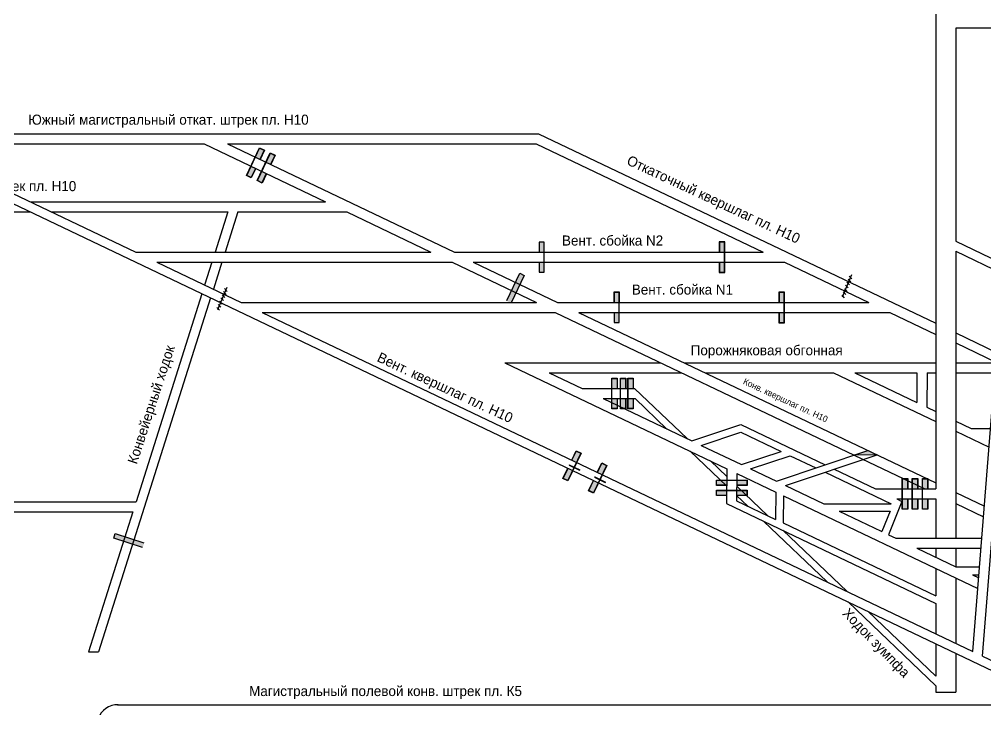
# Model space of a CAD drawing. Header units: millimetres. Extents: x -1214 to 307, y -473 to 386.
# Drawn here: x -917.2 to -532.7, y -194.3 to 80.4 of the extents above; entities that cross this region are included whole.
import ezdxf

# ---------------------------------------------------------------- set-up
doc = ezdxf.new("R2010")
doc.units = ezdxf.units.MM
doc.layers.add('Двери', color=7, linetype='Continuous')
doc.layers.add('Перемычки', color=7, linetype='Continuous')

msp = doc.modelspace()

# ---------------------------------------------------------------- hatches: boundary and pattern name
msp.add_hatch(color=256).paths.add_polyline_path([(-579.51, -91.21), (-584.97, -93.03), (-575.9, -92.93)])
at = {"layer": 'Двери'}
h = msp.add_hatch(color=256, dxfattribs=at)
h.paths.add_polyline_path([(-821.38, 24.59), (-819.62, 28.29), (-821.6, 29.24), (-823.37, 25.54), (-823.28, 25.49), (-821.55, 29.1), (-819.75, 28.24), (-821.47, 24.63)])
h.paths.add_polyline_path([(-825, 21.88), (-823.28, 25.49), (-823.37, 25.54), (-825.09, 21.93)])
h.paths.add_polyline_path([(-824.87, 17.28), (-823.1, 20.98), (-823.19, 21.02), (-824.92, 17.41), (-826.72, 18.27), (-825, 21.88), (-825.09, 21.93), (-826.85, 18.23)])
h = msp.add_hatch(color=3, dxfattribs=at)
h.paths.add_polyline_path([(-819.75, 28.24), (-821.55, 29.1), (-823.28, 25.49), (-821.47, 24.63)])
h.paths.add_polyline_path([(-826.72, 18.27), (-824.92, 17.41), (-823.19, 21.02), (-825, 21.88)])
h = msp.add_hatch(color=256, dxfattribs=at)
h.paths.add_polyline_path([(-817.1, 22.55), (-815.34, 26.25), (-817.32, 27.19), (-819.09, 23.49), (-819, 23.45), (-817.28, 27.06), (-815.47, 26.2), (-817.19, 22.59)])
h.paths.add_polyline_path([(-820.72, 19.84), (-819, 23.45), (-819.09, 23.49), (-820.81, 19.88)])
h.paths.add_polyline_path([(-820.59, 15.24), (-818.82, 18.94), (-818.91, 18.98), (-820.64, 15.37), (-822.44, 16.23), (-820.72, 19.84), (-820.81, 19.88), (-822.58, 16.18)])
h = msp.add_hatch(color=3, dxfattribs=at)
h.paths.add_polyline_path([(-815.47, 26.2), (-817.28, 27.06), (-819, 23.45), (-817.19, 22.59)])
h.paths.add_polyline_path([(-822.44, 16.23), (-820.64, 15.37), (-818.91, 18.98), (-820.72, 19.84)])
h = msp.add_hatch(color=256, dxfattribs=at)
h.paths.add_polyline_path([(-710.43, -12.29), (-710.43, -8.19), (-708.23, -8.19), (-708.23, -12.29), (-708.33, -12.29), (-708.33, -8.29), (-710.33, -8.29), (-710.33, -12.29)])
h.paths.add_polyline_path([(-708.33, -16.29), (-708.33, -12.29), (-708.23, -12.29), (-708.23, -16.29)])
h.paths.add_polyline_path([(-710.43, -20.39), (-710.43, -16.29), (-710.33, -16.29), (-710.33, -20.29), (-708.33, -20.29), (-708.33, -16.29), (-708.23, -16.29), (-708.23, -20.39)])
h = msp.add_hatch(color=3, dxfattribs=at)
h.paths.add_polyline_path([(-710.33, -8.29), (-708.33, -8.29), (-708.33, -12.29), (-710.33, -12.29)])
h.paths.add_polyline_path([(-708.33, -20.29), (-710.33, -20.29), (-710.33, -16.29), (-708.33, -16.29)])
h = msp.add_hatch(color=256, dxfattribs=at)
h.paths.add_polyline_path([(-638.72, -12.29), (-638.72, -8.19), (-636.52, -8.19), (-636.52, -12.29), (-636.62, -12.29), (-636.62, -8.29), (-638.62, -8.29), (-638.62, -12.29)])
h.paths.add_polyline_path([(-636.62, -16.29), (-636.62, -12.29), (-636.52, -12.29), (-636.52, -16.29)])
h.paths.add_polyline_path([(-638.72, -20.39), (-638.72, -16.29), (-638.62, -16.29), (-638.62, -20.29), (-636.62, -20.29), (-636.62, -16.29), (-636.52, -16.29), (-636.52, -20.39)])
h = msp.add_hatch(color=3, dxfattribs=at)
h.paths.add_polyline_path([(-638.62, -8.29), (-636.62, -8.29), (-636.62, -12.29), (-638.62, -12.29)])
h.paths.add_polyline_path([(-636.62, -20.29), (-638.62, -20.29), (-638.62, -16.29), (-636.62, -16.29)])
h = msp.add_hatch(color=256, dxfattribs=at)
h.paths.add_polyline_path([(-680.6, -32.3), (-680.6, -28.2), (-678.4, -28.2), (-678.4, -32.3), (-678.5, -32.3), (-678.5, -28.3), (-680.5, -28.3), (-680.5, -32.3)])
h.paths.add_polyline_path([(-678.5, -36.3), (-678.5, -32.3), (-678.4, -32.3), (-678.4, -36.3)])
h.paths.add_polyline_path([(-680.6, -40.4), (-680.6, -36.3), (-680.5, -36.3), (-680.5, -40.3), (-678.5, -40.3), (-678.5, -36.3), (-678.4, -36.3), (-678.4, -40.4)])
h = msp.add_hatch(color=3, dxfattribs=at)
h.paths.add_polyline_path([(-680.5, -28.3), (-678.5, -28.3), (-678.5, -32.3), (-680.5, -32.3)])
h.paths.add_polyline_path([(-678.5, -40.3), (-680.5, -40.3), (-680.5, -36.3), (-678.5, -36.3)])
h = msp.add_hatch(color=256, dxfattribs=at)
h.paths.add_polyline_path([(-614.93, -32.31), (-614.93, -28.21), (-612.73, -28.21), (-612.73, -32.31), (-612.83, -32.31), (-612.83, -28.31), (-614.83, -28.31), (-614.83, -32.31)])
h.paths.add_polyline_path([(-612.83, -36.31), (-612.83, -32.31), (-612.73, -32.31), (-612.73, -36.31)])
h.paths.add_polyline_path([(-614.93, -40.41), (-614.93, -36.31), (-614.83, -36.31), (-614.83, -40.31), (-612.83, -40.31), (-612.83, -36.31), (-612.73, -36.31), (-612.73, -40.41)])
h = msp.add_hatch(color=3, dxfattribs=at)
h.paths.add_polyline_path([(-614.83, -28.31), (-612.83, -28.31), (-612.83, -32.31), (-614.83, -32.31)])
h.paths.add_polyline_path([(-612.83, -40.31), (-614.83, -40.31), (-614.83, -36.31), (-612.83, -36.31)])
h = msp.add_hatch(color=256, dxfattribs=at)
h.paths.add_polyline_path([(-679.26, -66.53), (-679.26, -62.43), (-681.46, -62.43), (-681.46, -66.53), (-681.36, -66.53), (-681.36, -62.53), (-679.36, -62.53), (-679.36, -66.53)])
h.paths.add_polyline_path([(-681.36, -70.53), (-681.36, -66.53), (-681.46, -66.53), (-681.46, -70.53)])
h.paths.add_polyline_path([(-679.26, -74.63), (-679.26, -70.53), (-679.36, -70.53), (-679.36, -74.53), (-681.36, -74.53), (-681.36, -70.53), (-681.46, -70.53), (-681.46, -74.63)])
h = msp.add_hatch(color=3, dxfattribs=at)
h.paths.add_polyline_path([(-679.36, -62.53), (-681.36, -62.53), (-681.36, -66.53), (-679.36, -66.53)])
h.paths.add_polyline_path([(-681.36, -74.53), (-679.36, -74.53), (-679.36, -70.53), (-681.36, -70.53)])
h = msp.add_hatch(color=256, dxfattribs=at)
h.paths.add_polyline_path([(-675.83, -66.53), (-675.83, -62.43), (-678.03, -62.43), (-678.03, -66.53), (-677.93, -66.53), (-677.93, -62.53), (-675.93, -62.53), (-675.93, -66.53)])
h.paths.add_polyline_path([(-677.93, -70.53), (-677.93, -66.53), (-678.03, -66.53), (-678.03, -70.53)])
h.paths.add_polyline_path([(-675.83, -74.63), (-675.83, -70.53), (-675.93, -70.53), (-675.93, -74.53), (-677.93, -74.53), (-677.93, -70.53), (-678.03, -70.53), (-678.03, -74.63)])
h = msp.add_hatch(color=3, dxfattribs=at)
h.paths.add_polyline_path([(-675.93, -62.53), (-677.93, -62.53), (-677.93, -66.53), (-675.93, -66.53)])
h.paths.add_polyline_path([(-677.93, -74.53), (-675.93, -74.53), (-675.93, -70.53), (-677.93, -70.53)])
h = msp.add_hatch(color=256, dxfattribs=at)
h.paths.add_polyline_path([(-672.89, -66.53), (-672.89, -62.43), (-675.09, -62.43), (-675.09, -66.53), (-674.99, -66.53), (-674.99, -62.53), (-672.99, -62.53), (-672.99, -66.53)])
h.paths.add_polyline_path([(-674.99, -70.53), (-674.99, -66.53), (-675.09, -66.53), (-675.09, -70.53)])
h.paths.add_polyline_path([(-672.89, -74.63), (-672.89, -70.53), (-672.99, -70.53), (-672.99, -74.53), (-674.99, -74.53), (-674.99, -70.53), (-675.09, -70.53), (-675.09, -74.63)])
h = msp.add_hatch(color=3, dxfattribs=at)
h.paths.add_polyline_path([(-672.99, -62.53), (-674.99, -62.53), (-674.99, -66.53), (-672.99, -66.53)])
h.paths.add_polyline_path([(-674.99, -74.53), (-672.99, -74.53), (-672.99, -70.53), (-674.99, -70.53)])
h = msp.add_hatch(color=256, dxfattribs=at)
h.paths.add_polyline_path([(-699.11, -98.6), (-700.87, -102.3), (-698.88, -103.25), (-697.13, -99.54), (-697.22, -99.5), (-698.93, -103.11), (-700.74, -102.26), (-699.02, -98.64)])
h.paths.add_polyline_path([(-695.5, -95.89), (-697.22, -99.5), (-697.13, -99.54), (-695.41, -95.93)])
h.paths.add_polyline_path([(-695.64, -91.28), (-697.4, -94.99), (-697.31, -95.03), (-695.59, -91.42), (-693.79, -92.27), (-695.5, -95.89), (-695.41, -95.93), (-693.65, -92.23)])
h = msp.add_hatch(color=3, dxfattribs=at)
h.paths.add_polyline_path([(-700.74, -102.26), (-698.93, -103.11), (-697.22, -99.5), (-699.02, -98.64)])
h.paths.add_polyline_path([(-693.79, -92.27), (-695.59, -91.42), (-697.31, -95.03), (-695.5, -95.89)])
h = msp.add_hatch(color=256, dxfattribs=at)
h.paths.add_polyline_path([(-688.93, -103.45), (-690.69, -107.16), (-688.71, -108.1), (-686.95, -104.4), (-687.04, -104.35), (-688.75, -107.97), (-690.56, -107.11), (-688.84, -103.5)])
h.paths.add_polyline_path([(-685.32, -100.74), (-687.04, -104.35), (-686.95, -104.4), (-685.23, -100.78)])
h.paths.add_polyline_path([(-685.46, -96.14), (-687.22, -99.84), (-687.13, -99.88), (-685.41, -96.27), (-683.61, -97.13), (-685.32, -100.74), (-685.23, -100.78), (-683.47, -97.08)])
h = msp.add_hatch(color=3, dxfattribs=at)
h.paths.add_polyline_path([(-690.56, -107.11), (-688.75, -107.97), (-687.04, -104.35), (-688.84, -103.5)])
h.paths.add_polyline_path([(-683.61, -97.13), (-685.41, -96.27), (-687.13, -99.88), (-685.32, -100.74)])
h = msp.add_hatch(color=256, dxfattribs=at)
h.paths.add_polyline_path([(-631.73, -105.13), (-627.63, -105.13), (-627.63, -102.93), (-631.73, -102.93), (-631.73, -103.03), (-627.73, -103.03), (-627.73, -105.03), (-631.73, -105.03)])
h.paths.add_polyline_path([(-635.73, -103.03), (-631.73, -103.03), (-631.73, -102.93), (-635.73, -102.93)])
h.paths.add_polyline_path([(-639.83, -105.13), (-635.73, -105.13), (-635.73, -105.03), (-639.73, -105.03), (-639.73, -103.03), (-635.73, -103.03), (-635.73, -102.93), (-639.83, -102.93)])
h = msp.add_hatch(color=3, dxfattribs=at)
h.paths.add_polyline_path([(-627.73, -105.03), (-627.73, -103.03), (-631.73, -103.03), (-631.73, -105.03)])
h.paths.add_polyline_path([(-639.73, -103.03), (-639.73, -105.03), (-635.73, -105.03), (-635.73, -103.03)])
h = msp.add_hatch(color=256, dxfattribs=at)
h.paths.add_polyline_path([(-563.66, -106.45), (-563.66, -102.35), (-565.86, -102.35), (-565.86, -106.45), (-565.76, -106.45), (-565.76, -102.45), (-563.76, -102.45), (-563.76, -106.45)])
h.paths.add_polyline_path([(-565.76, -110.45), (-565.76, -106.45), (-565.86, -106.45), (-565.86, -110.45)])
h.paths.add_polyline_path([(-563.66, -114.55), (-563.66, -110.45), (-563.76, -110.45), (-563.76, -114.45), (-565.76, -114.45), (-565.76, -110.45), (-565.86, -110.45), (-565.86, -114.55)])
h = msp.add_hatch(color=3, dxfattribs=at)
h.paths.add_polyline_path([(-563.76, -102.45), (-565.76, -102.45), (-565.76, -106.45), (-563.76, -106.45)])
h.paths.add_polyline_path([(-565.76, -114.45), (-563.76, -114.45), (-563.76, -110.45), (-565.76, -110.45)])
h = msp.add_hatch(color=256, dxfattribs=at)
h.paths.add_polyline_path([(-559.66, -106.45), (-559.66, -102.35), (-561.86, -102.35), (-561.86, -106.45), (-561.76, -106.45), (-561.76, -102.45), (-559.76, -102.45), (-559.76, -106.45)])
h.paths.add_polyline_path([(-561.76, -110.45), (-561.76, -106.45), (-561.86, -106.45), (-561.86, -110.45)])
h.paths.add_polyline_path([(-559.66, -114.55), (-559.66, -110.45), (-559.76, -110.45), (-559.76, -114.45), (-561.76, -114.45), (-561.76, -110.45), (-561.86, -110.45), (-561.86, -114.55)])
h = msp.add_hatch(color=3, dxfattribs=at)
h.paths.add_polyline_path([(-559.76, -102.45), (-561.76, -102.45), (-561.76, -106.45), (-559.76, -106.45)])
h.paths.add_polyline_path([(-561.76, -114.45), (-559.76, -114.45), (-559.76, -110.45), (-561.76, -110.45)])
h = msp.add_hatch(color=256, dxfattribs=at)
h.paths.add_polyline_path([(-555.66, -106.45), (-555.66, -102.35), (-557.86, -102.35), (-557.86, -106.45), (-557.76, -106.45), (-557.76, -102.45), (-555.76, -102.45), (-555.76, -106.45)])
h.paths.add_polyline_path([(-557.76, -110.45), (-557.76, -106.45), (-557.86, -106.45), (-557.86, -110.45)])
h.paths.add_polyline_path([(-555.66, -114.55), (-555.66, -110.45), (-555.76, -110.45), (-555.76, -114.45), (-557.76, -114.45), (-557.76, -110.45), (-557.86, -110.45), (-557.86, -114.55)])
h = msp.add_hatch(color=3, dxfattribs=at)
h.paths.add_polyline_path([(-555.76, -102.45), (-557.76, -102.45), (-557.76, -106.45), (-555.76, -106.45)])
h.paths.add_polyline_path([(-557.76, -114.45), (-555.76, -114.45), (-555.76, -110.45), (-557.76, -110.45)])
h = msp.add_hatch(color=256, dxfattribs=at)
h.paths.add_polyline_path([(-631.73, -109.13), (-627.63, -109.13), (-627.63, -106.93), (-631.73, -106.93), (-631.73, -107.03), (-627.73, -107.03), (-627.73, -109.03), (-631.73, -109.03)])
h.paths.add_polyline_path([(-635.73, -107.03), (-631.73, -107.03), (-631.73, -106.93), (-635.73, -106.93)])
h.paths.add_polyline_path([(-639.83, -109.13), (-635.73, -109.13), (-635.73, -109.03), (-639.73, -109.03), (-639.73, -107.03), (-635.73, -107.03), (-635.73, -106.93), (-639.83, -106.93)])
h = msp.add_hatch(color=3, dxfattribs=at)
h.paths.add_polyline_path([(-627.73, -109.03), (-627.73, -107.03), (-631.73, -107.03), (-631.73, -109.03)])
h.paths.add_polyline_path([(-639.73, -107.03), (-639.73, -109.03), (-635.73, -109.03), (-635.73, -107.03)])
at = {"layer": 'Перемычки'}
h = msp.add_hatch(color=256, dxfattribs=at)
h.paths.add_polyline_path([(-718.12, -20.56), (-719.89, -24.26), (-719.8, -24.3), (-718.07, -20.69), (-716.27, -21.55), (-717.99, -25.16), (-717.9, -25.21), (-716.14, -21.51)])
h.paths.add_polyline_path([(-719.8, -24.3), (-719.89, -24.26), (-723.37, -31.57), (-721.39, -32.52), (-717.9, -25.21), (-717.99, -25.16), (-721.44, -32.38), (-723.24, -31.52)])
h = msp.add_hatch(color=3, dxfattribs=at)
h.paths.add_polyline_path([(-716.27, -21.55), (-718.07, -20.69), (-719.8, -24.3), (-717.99, -25.16)])
h.paths.add_polyline_path([(-721.52, -27.91), (-719.71, -28.77), (-717.99, -25.16), (-719.8, -24.3)])
h.paths.add_polyline_path([(-721.52, -27.91), (-723.24, -31.52), (-721.44, -32.38), (-719.71, -28.77)])
h = msp.add_hatch(color=256, dxfattribs=at)
h.paths.add_polyline_path([(-879.75, -126.09), (-875.85, -127.37), (-875.82, -127.28), (-879.62, -126.03), (-879, -124.13), (-875.2, -125.38), (-875.17, -125.28), (-879.06, -124)])
h.paths.add_polyline_path([(-875.82, -127.28), (-875.85, -127.37), (-868.16, -129.9), (-867.47, -127.81), (-875.17, -125.28), (-875.2, -125.38), (-867.6, -127.87), (-868.22, -129.77)])
h = msp.add_hatch(color=3, dxfattribs=at)
h.paths.add_polyline_path([(-879, -124.13), (-879.62, -126.03), (-875.82, -127.28), (-875.2, -125.38)])
h.paths.add_polyline_path([(-872.02, -128.52), (-871.4, -126.62), (-875.2, -125.38), (-875.82, -127.28)])
h.paths.add_polyline_path([(-872.02, -128.52), (-868.22, -129.77), (-867.6, -127.87), (-871.4, -126.62)])

# ---------------------------------------------------------------- linework, layer by layer
for p, q in [((-552.56, 287.32), (-552.56, -106.45)), ((-377.34, 76.89), (-544.56, 76.89)), ((-544.56, 76.89), (-544.56, -7.94)), ((-1038.61, 67.75), (-870.83, -12.27)), ((-1038.61, 63.75), (-517.19, -184.93)), ((-969.49, 34.78), (-710.58, 34.78)), ((-710.58, 34.78), (-552.56, -40.58)), ((-961.11, 30.78), (-843.68, 30.78)), ((-843.68, 30.78), (-795.32, 7.72)), ((-834.39, 30.78), (-744.08, -12.29)), ((-834.39, 30.78), (-711.48, 30.78)), ((-711.48, 30.78), (-621.15, -12.3)), ((-912.77, 7.73), (-795.32, 7.72)), ((-1144.61, 3.75), (-912.77, 3.73)), ((-904.38, 3.73), (-834.24, 3.72)), ((-834.24, 3.72), (-839.3, -12.28)), ((-830.24, 3.72), (-835.3, -12.28)), ((-830.24, 3.72), (-811.66, 3.72)), ((-811.66, 3.72), (-786.93, 3.72)), ((-786.93, 3.72), (-753.38, -12.29)), ((-544.56, -7.94), (-435.08, -60.15)), ((-870.83, -12.27), (-807.91, -12.28)), ((-807.91, -12.28), (-753.38, -12.29)), ((-744.08, -12.29), (-621.15, -12.3)), ((-544.56, -11.94), (-525.83, -20.87)), ((-544.56, -11.94), (-544.56, -126.06)), ((-862.44, -16.27), (-799.52, -16.28)), ((-862.44, -16.27), (-828.88, -32.28)), ((-840.57, -16.28), (-843.44, -25.34)), ((-836.57, -16.28), (-839.96, -26.99)), ((-799.52, -16.28), (-744.99, -16.29)), ((-744.99, -16.29), (-711.43, -32.29)), ((-736.6, -16.29), (-703.04, -32.29)), ((-736.6, -16.29), (-612.76, -16.31)), ((-612.76, -16.31), (-579.2, -32.31)), ((-586.03, -21.29), (-589.75, -30.19)), ((-587.41, -22.99), (-586.36, -24.09)), ((-586.98, -21.79), (-585.93, -22.89)), ((-537.78, -171.11), (-525.83, -20.87)), ((-533.92, -172.95), (-521.97, -22.71)), ((-834.6, -26.29), (-838.32, -35.18)), ((-835.56, -26.78), (-834.51, -27.88)), ((-588.9, -26.8), (-587.85, -27.9)), ((-588.4, -25.42), (-587.34, -26.52)), ((-587.86, -24.19), (-586.81, -25.29)), ((-841.06, -30.47), (-885.61, -171.31)), ((-844.53, -28.81), (-870.71, -111.56)), ((-836.97, -30.41), (-835.92, -31.51)), ((-836.44, -29.18), (-835.38, -30.28)), ((-835.98, -27.98), (-834.93, -29.09)), ((-589.97, -29.32), (-588.92, -30.42)), ((-589.43, -28.03), (-588.38, -29.13)), ((-838.54, -34.31), (-837.49, -35.41)), ((-838, -33.03), (-836.95, -34.13)), ((-837.47, -31.8), (-836.42, -32.9)), ((-828.88, -32.28), (-765.96, -32.29)), ((-765.96, -32.29), (-711.43, -32.29)), ((-703.04, -32.29), (-579.2, -32.31)), ((-820.49, -36.28), (-765.96, -36.29)), ((-820.49, -36.28), (-537.78, -171.11)), ((-765.96, -36.29), (-703.94, -36.29)), ((-703.94, -36.29), (-584.97, -93.03)), ((-694.65, -36.3), (-552.56, -104.06)), ((-694.56, -36.31), (-570.78, -36.33)), ((-570.78, -36.33), (-552.56, -45.01)), ((-544.56, -44.4), (-528.32, -52.15)), ((-544.56, -48.4), (-528.63, -56)), ((-724.01, -56.29), (-662, -56.3)), ((-724.01, -56.29), (-635.61, -98.45)), ((-724.01, -56.29), (-724.01, -56.29)), ((-652.7, -56.3), (-552.56, -56.31)), ((-544.56, -56.31), (-528.65, -56.32)), ((-706.33, -60.29), (-653.61, -60.3)), ((-706.33, -60.29), (-693.24, -66.54)), ((-644.31, -60.3), (-593.17, -60.31)), ((-593.17, -60.31), (-552.56, -79.67)), ((-584.78, -60.31), (-560.13, -72.07)), ((-584.78, -60.31), (-560.02, -60.31)), ((-560.02, -60.31), (-560.13, -72.07)), ((-556.02, -60.31), (-556.14, -73.97)), ((-556.02, -60.31), (-552.56, -60.31)), ((-544.56, -60.31), (-528.97, -60.32)), ((-693.24, -66.54), (-672.35, -66.54)), ((-651.5, -86.44), (-672.35, -66.54)), ((-684.86, -70.53), (-672.16, -70.53)), ((-684.86, -70.53), (-649.56, -87.37)), ((-659.49, -82.63), (-672.16, -70.53)), ((-556.14, -73.97), (-552.56, -75.67)), ((-544.56, -79.49), (-538.44, -82.41)), ((-649.56, -87.37), (-630.11, -80.87)), ((-645.86, -89.13), (-630.11, -83.87)), ((-630.11, -80.87), (-596.51, -96.89)), ((-630.11, -83.87), (-614.09, -91.51)), ((-544.56, -83.49), (-531.32, -89.81)), ((-538.44, -82.41), (-530.73, -82.41)), ((-635.71, -105.34), (-650.22, -91.49)), ((-645.86, -89.13), (-629.84, -96.78)), ((-629.84, -96.78), (-614.09, -91.51)), ((-615.96, -103.39), (-579.51, -91.21)), ((-635.66, -101.57), (-642.22, -95.3)), ((-626.19, -98.51), (-610.44, -93.25)), ((-612.35, -105.11), (-575.9, -92.93)), ((-610.44, -93.25), (-600.21, -98.13)), ((-575.9, -92.93), (-584.97, -93.03)), ((-584.97, -93.03), (-556.84, -106.45)), ((-584.97, -93.03), (-584.97, -93.03)), ((-584.97, -93.03), (-584.97, -93.03)), ((-635.61, -98.45), (-635.81, -112.27)), ((-626.19, -98.51), (-615.96, -103.39)), ((-596.6, -99.85), (-570.31, -112.39)), ((-592.91, -98.61), (-576.47, -106.45)), ((-631.65, -100.34), (-631.81, -111.18)), ((-631.65, -100.34), (-616.13, -107.74)), ((-619.38, -117.11), (-631.72, -105.32)), ((-612.35, -105.11), (-597.1, -112.39)), ((-576.47, -106.45), (-552.56, -106.45)), ((-631.81, -111.18), (-616.28, -118.59)), ((-627.37, -113.3), (-631.78, -109.09)), ((-616.13, -107.74), (-616.28, -118.59)), ((-613.15, -109.17), (-613.3, -120.01)), ((-613.15, -109.17), (-535.79, -146.06)), ((-566.02, -111.43), (-571.32, -124.68)), ((-568.09, -110.45), (-552.56, -110.45)), ((-568.09, -110.45), (-566.02, -111.43)), ((-552.56, -110.45), (-552.56, -126.06)), ((-544.56, -107.88), (-533.18, -113.3)), ((-1060.7, -111.54), (-870.71, -111.56)), ((-635.81, -112.27), (-552.56, -151.98)), ((-597.1, -112.39), (-570.31, -112.39)), ((-591, -115.3), (-570.72, -115.3)), ((-591, -115.3), (-574.2, -123.31)), ((-570.72, -115.3), (-573.97, -123.42)), ((-544.56, -112.31), (-533.52, -117.57)), ((-1061.96, -115.54), (-871.98, -115.56)), ((-871.98, -115.56), (-889.61, -171.31)), ((-595.81, -143.43), (-621.1, -119.29)), ((-587.82, -147.25), (-613.34, -122.87)), ((-613.3, -120.01), (-552.56, -148.98)), ((-574.2, -123.31), (-573.97, -123.42)), ((-571.32, -124.68), (-568.44, -126.06)), ((-568.44, -126.06), (-534.2, -126.06)), ((-560.05, -130.06), (-534.52, -130.06)), ((-560.05, -130.06), (-544.51, -137.47)), ((-552.56, -130.06), (-552.56, -133.63)), ((-544.56, -130.06), (-544.56, -137.44)), ((-552.56, -138.06), (-552.56, -148.98)), ((-544.51, -137.47), (-535.11, -137.47)), ((-544.56, -141.88), (-544.56, -167.88)), ((-537.86, -140.64), (-535.36, -140.64)), ((-537.86, -140.64), (-535.45, -141.79)), ((-552.56, -184.73), (-587.44, -151.43)), ((-552.56, -151.98), (-552.56, -164.06)), ((-552.56, -152.39), (-552.56, -164.06)), ((-552.56, -180.91), (-579.45, -155.24)), ((-552.56, -168.06), (-552.56, -180.91)), ((-889.61, -171.31), (-885.61, -171.31)), ((-544.56, -171.88), (-544.56, -187.31)), ((-533.92, -172.95), (-493.36, -192.29)), ((-552.56, -184.73), (-552.56, -187.31)), ((-552.56, -187.31), (-544.56, -187.31)), ((-878.1, -192.29), (-683.82, -192.29)), ((-713.9, -192.29), (-519.62, -192.29)), ((-679.61, -192.29), (-531.76, -192.29))]:
    msp.add_line(p, q)
msp.add_arc((-877.96, -200.65), 8.36, 89.0028, 232.8632)
at = {"layer": 'Двери'}
for p, q in [((-698.4, -96.85), (-698.46, -96.98)), ((-698.46, -96.98), (-694.24, -98.98)), ((-698.4, -96.85), (-694.18, -98.85)), ((-694.18, -98.85), (-694.24, -98.98)), ((-688.22, -101.7), (-688.28, -101.83)), ((-688.28, -101.83), (-684.06, -103.84)), ((-688.22, -101.7), (-684, -103.71)), ((-684, -103.71), (-684.06, -103.84))]:
    msp.add_line(p, q, dxfattribs=at)
for points in [[(-823.1, 20.98), (-824.87, 17.28), (-826.85, 18.23), (-821.6, 29.24), (-819.62, 28.29), (-821.38, 24.59)], [(-823.19, 21.02), (-824.92, 17.41), (-826.72, 18.27), (-821.55, 29.1), (-819.75, 28.24), (-821.47, 24.63)], [(-818.82, 18.94), (-820.59, 15.24), (-822.58, 16.18), (-817.32, 27.19), (-815.34, 26.25), (-817.1, 22.55)], [(-818.91, 18.98), (-820.64, 15.37), (-822.44, 16.23), (-817.28, 27.06), (-815.47, 26.2), (-817.19, 22.59)], [(-710.33, -16.29), (-710.33, -20.29), (-708.33, -20.29), (-708.33, -8.29), (-710.33, -8.29), (-710.33, -12.29)], [(-638.72, -16.29), (-638.72, -20.39), (-636.52, -20.39), (-636.52, -8.19), (-638.72, -8.19), (-638.72, -12.29)], [(-638.62, -16.29), (-638.62, -20.29), (-636.62, -20.29), (-636.62, -8.29), (-638.62, -8.29), (-638.62, -12.29)], [(-678.4, -32.29), (-678.4, -28.2), (-680.6, -28.2), (-680.6, -32.3)], [(-680.5, -36.3), (-680.5, -40.3), (-678.5, -40.3), (-678.5, -28.3), (-680.5, -28.3), (-680.5, -32.3)], [(-614.93, -36.31), (-614.93, -40.41), (-612.73, -40.41), (-612.73, -28.21), (-614.93, -28.21), (-614.93, -32.31)], [(-614.83, -36.31), (-614.83, -40.31), (-612.83, -40.31), (-612.83, -28.31), (-614.83, -28.31), (-614.83, -32.31)], [(-679.26, -70.53), (-679.26, -74.63), (-681.46, -74.63), (-681.46, -62.43), (-679.26, -62.43), (-679.26, -66.53)], [(-679.36, -70.53), (-679.36, -74.53), (-681.36, -74.53), (-681.36, -62.53), (-679.36, -62.53), (-679.36, -66.53)], [(-675.83, -70.53), (-675.83, -74.63), (-678.03, -74.63), (-678.03, -62.43), (-675.83, -62.43), (-675.83, -66.53)], [(-675.93, -70.53), (-675.93, -74.53), (-677.93, -74.53), (-677.93, -62.53), (-675.93, -62.53), (-675.93, -66.53)], [(-672.89, -70.53), (-672.89, -74.63), (-675.09, -74.63), (-675.09, -62.43), (-672.89, -62.43), (-672.89, -66.53)], [(-672.99, -70.53), (-672.99, -74.53), (-674.99, -74.53), (-674.99, -62.53), (-672.99, -62.53), (-672.99, -66.53)], [(-697.4, -94.99), (-695.64, -91.28), (-693.65, -92.23), (-698.88, -103.25), (-700.87, -102.3), (-698.95, -98.25)], [(-697.31, -95.03), (-695.59, -91.42), (-693.79, -92.27), (-698.93, -103.11), (-700.74, -102.26), (-698.85, -98.29)], [(-687.22, -99.84), (-685.46, -96.14), (-683.47, -97.08), (-688.71, -108.1), (-690.69, -107.16), (-688.77, -103.1)], [(-687.13, -99.88), (-685.41, -96.27), (-683.61, -97.13), (-688.75, -107.97), (-690.56, -107.11), (-688.68, -103.14)], [(-635.73, -105.13), (-639.83, -105.13), (-639.83, -102.93), (-627.63, -102.93), (-627.63, -105.13), (-631.73, -105.13)], [(-635.73, -105.03), (-639.73, -105.03), (-639.73, -103.03), (-627.73, -103.03), (-627.73, -105.03), (-631.73, -105.03)], [(-563.66, -110.45), (-563.66, -114.55), (-565.86, -114.55), (-565.86, -102.35), (-563.66, -102.35), (-563.66, -106.45)], [(-563.76, -110.45), (-563.76, -114.45), (-565.76, -114.45), (-565.76, -102.45), (-563.76, -102.45), (-563.76, -106.45)], [(-559.66, -110.45), (-559.66, -114.55), (-561.86, -114.55), (-561.86, -102.35), (-559.66, -102.35), (-559.66, -106.45)], [(-559.76, -110.45), (-559.76, -114.45), (-561.76, -114.45), (-561.76, -102.45), (-559.76, -102.45), (-559.76, -106.45)], [(-555.66, -110.45), (-555.66, -114.55), (-557.86, -114.55), (-557.86, -102.35), (-555.66, -102.35), (-555.66, -106.45)], [(-555.76, -110.45), (-555.76, -114.45), (-557.76, -114.45), (-557.76, -102.45), (-555.76, -102.45), (-555.76, -106.45)], [(-635.73, -109.13), (-639.83, -109.13), (-639.83, -106.93), (-627.63, -106.93), (-627.63, -109.13), (-631.73, -109.13)], [(-635.73, -109.03), (-639.73, -109.03), (-639.73, -107.03), (-627.73, -107.03), (-627.73, -109.03), (-631.73, -109.03)]]:
    msp.add_lwpolyline(points, dxfattribs=at)
at = {"layer": 'Перемычки'}
for points in [[(-723.24, -31.52), (-718.07, -20.69), (-716.27, -21.55), (-721.44, -32.38)], [(-868.22, -129.77), (-879.62, -126.03), (-879, -124.13), (-867.6, -127.87)]]:
    msp.add_lwpolyline(points, dxfattribs=at)

# ---------------------------------------------------------------- texts
for s, p in [('Южный магистральный откат. штрек пл. Н10', (-913.63, 38.44)), ('Южный магистральный     конв.   штрек пл. Н10', (-1012.94, 12)), ('Вент. сбойка N2', (-701.26, -9.64)), ('Вент. сбойка N1', (-673.46, -29.15)), ('Порожняковая обгонная', (-650.04, -53.29)), ('Магистральный полевой конв. штрек пл. К5', (-825.74, -188.86))]:
    msp.add_text(s, height=4).set_placement(p)
for s, height, rotation, p in [('Откаточный квершлаг пл. Н10', 4, 335, (-675.85, 22.81)), ('Конвейерный ходок', 4, 72, (-870.44, -96.89)), ('Вент. квершлаг пл. Н10', 4, 335, (-775.17, -55.54)), ('Конв. квершлаг пл. Н10', 2.5, 335, (-629.43, -64.58)), ('Ходок зумпфа', 4, 314, (-589.95, -156.24))]:
    msp.add_text(s, height=height, rotation=rotation).set_placement(p)

doc.saveas('drawing.dxf')
